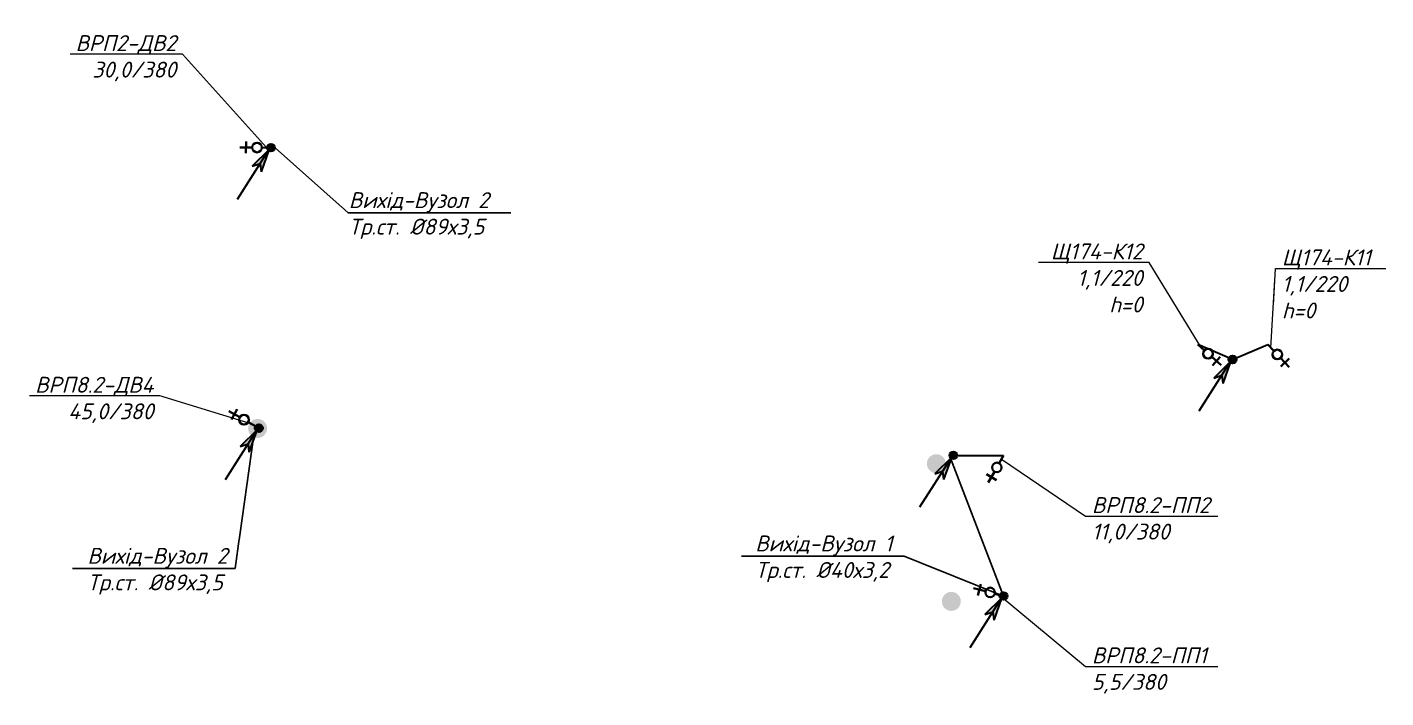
# Model space of a CAD drawing. Header units: millimetres. Extents: x -164867 to 807677, y -316775 to 513985.
# Drawn here: x 734497 to 755857, y 242314 to 252851 of the extents above; entities that cross this region are included whole.
import ezdxf
from ezdxf import colors
from ezdxf.entities.mleader import LeaderData, LeaderLine
from ezdxf.math import Vec2, Vec3

# ---------------------------------------------------------------- set-up
doc = ezdxf.new("R2010")
doc.units = ezdxf.units.MM
for name, color, linetype, lineweight in [('E_Аварійні мережі', 1, 'Continuous', 30), ('E_Обладнання', 84, 'Continuous', 35), ('E_Позначення', 7, 'Continuous', 15), ('E_Розп. мережі', 5, 'Continuous', 30)]:
    doc.layers.add(name, color=color, linetype=linetype, lineweight=lineweight)
doc.layers.add('выноски', color=7, linetype='Continuous')
doc.styles.add('GOST 2.304', font='isocpeui.ttf')
doc.styles.add('ГОСТ 2.304', font='isocpeui.ttf')

# ---------------------------------------------------------------- blocks, each defined once
blk = doc.blocks.new('электровывод')
at = {"color": 0, "linetype": 'ByBlock', "lineweight": -2}
for p, q in [((-123, 124), (-205, 207)), ((-202, 127), (-125, 204)), ((-59, 60), (0, 0))]:
    blk.add_line(p, q, dxfattribs=at)
blk.add_circle((-91, 92), 44.9, dxfattribs=at)
blk = doc.blocks.new('_None')
blk = doc.blocks.new('*U69')
at = {"lineweight": -2}
h = blk.add_hatch(color=256, dxfattribs=at)
edge = h.paths.add_edge_path()
edge.add_arc((0.07, 0), 1.28, 0, 360)
h = blk.add_hatch(color=256, dxfattribs=at)
h.paths.add_polyline_path([(-0.47, -0.71), (-5.33, -6.22), (-2.9, -5.18)])
h.paths.add_polyline_path([(-0.47, -0.71), (-2.9, -5.18), (-2.45, -7.79)])
for p, q in [((-9.24, -16.84), (-0.47, -0.71)), ((-0.47, -0.71), (-5.33, -6.22)), ((-0.47, -0.71), (-5.33, -6.22)), ((-0.47, -0.71), (-2.45, -7.79)), ((-0.47, -0.71), (-2.45, -7.79)), ((-5.33, -6.22), (-2.9, -5.18)), ((-5.33, -6.22), (-2.9, -5.18)), ((-2.9, -5.18), (-2.45, -7.79)), ((-2.9, -5.18), (-2.45, -7.79))]:
    blk.add_line(p, q, dxfattribs=at)
blk.add_circle((0.11, 0), 1.24, dxfattribs=at)

msp = doc.modelspace()

# ---------------------------------------------------------------- linework, layer by layer
at = {"layer": 'E_Аварійні мережі'}
msp.add_lwpolyline([(749058.29, 246123.54), (749848.65, 246123.54)], dxfattribs=at)
at = {"layer": 'E_Розп. мережі'}
for points in [[(753448.18, 247629.46), (752899.77, 247866.6)], [(753448.18, 247629.46), (753999.77, 247866.6)]]:
    msp.add_lwpolyline(points, dxfattribs=at)

# ---------------------------------------------------------------- block references
at = {"layer": 'E_Аварійні мережі', "xscale": 50.00000000000002, "yscale": 50.00000000000002, "zscale": 50.00000000000002, "rotation": 355.953213338055}
for p in [(738323.81, 250958.15), (738132.92, 246551.66), (749052.71, 246124), (749842.57, 243914)]:
    msp.add_blockref('*U69', p, dxfattribs=at)
at = {"layer": 'E_Обладнання', "yscale": 1.687500000021705, "zscale": 1.687500000021704}
for p, xscale, rotation in [((738329.39, 250957.69), -1.687500000021706, 134.1039498788315), ((752899.77, 247866.6), -1.687500000021706, 272.9123699068573), ((753999.77, 247866.6), -1.687500000021706, 268.440300098214), ((738095.59, 246576.83), -1.687500000021705, 105.3553398240152), ((749848.65, 246123.54), -1.687500000021706, 195.3553398240153), ((749848.16, 243913.54), -1.687500000021705, 119.986404092007)]:
    msp.add_blockref('электровывод', p, dxfattribs=dict(at, xscale=xscale, rotation=rotation))
at = {"layer": 'E_Розп. мережі', "color": 70, "xscale": 50.00000000000002, "yscale": 50.00000000000002, "zscale": 50.00000000000002, "rotation": 355.953213338055}
msp.add_blockref('*U69', (753442.6, 247629.91), dxfattribs=at)

# ---------------------------------------------------------------- next in the draw order: leaders
at = {"layer": 'E_Позначення'}
ml = msp.add_multileader_mtext('Standard', dxfattribs=at)
ml.set_content('Щ174-К12\\P1,1/220\\Ph=0', color=256, style='ГОСТ 2.304')
ml.set_leader_properties(color=256, linetype='ByLayer', lineweight=-1)
ml.set_arrow_properties(name='NONE')
ml.build(insert=Vec2(0, 0))
ml.multileader.update_dxf_attribs({"has_dogleg": 0, "text_left_attachment_type": 6, "text_right_attachment_type": 6, "dogleg_length": 0, "arrow_head_size": 1})
ctx = ml.context
ctx.base_point, ctx.char_height, ctx.arrow_head_size, ctx.landing_gap_size, ctx.plane_origin = Vec3(750387.72, 249152.6), 250, 1, 100, Vec3(772628.14, 247225.98)
ctx.left_attachment, ctx.right_attachment, ctx.text_align_type = 6, 6, 2
notes = []
notes.append((ctx, [(1, (1, 1, 0), (752134.12, 249152.6), (-1, 0), 0, [(0, [(752952.99, 247819.06)], 0, [])])]))
ctx.mtext.insert, ctx.mtext.alignment, ctx.mtext.flow_direction = Vec3(752034.12, 249452.6), 3, 5
ctx.mtext.has_bg_fill, ctx.mtext.bg_color, ctx.mtext.bg_scale_factor, ctx.mtext.bg_transparency, ctx.mtext.use_window_bg_color = 1, -1027028792, 1.5, 0, 1
ml = msp.add_multileader_mtext('Standard', dxfattribs=at)
ml.set_content('Щ174-К11\\P1,1/220\\Ph=0', color=256, style='ГОСТ 2.304')
ml.set_leader_properties(color=256, linetype='ByLayer', lineweight=-1)
ml.set_arrow_properties(name='NONE')
ml.build(insert=Vec2(0, 0))
ml.multileader.update_dxf_attribs({"has_dogleg": 0, "text_left_attachment_type": 6, "text_right_attachment_type": 6, "dogleg_length": 0, "arrow_head_size": 1})
ctx = ml.context
ctx.base_point, ctx.char_height, ctx.arrow_head_size, ctx.landing_gap_size, ctx.plane_origin = Vec3(754122.29, 249058.32), 250, 1, 100, Vec3(773728.14, 247225.98)
ctx.left_attachment, ctx.right_attachment = 6, 6
notes.append((ctx, [(0, (1, 1, 0), (754122.29, 249058.32), (1, 0), 0, [(0, [(754049.12, 247815.05)], 0, [])])]))
ctx.mtext.insert, ctx.mtext.flow_direction = Vec3(754222.29, 249358.32), 5
ctx.mtext.has_bg_fill, ctx.mtext.bg_color, ctx.mtext.bg_scale_factor, ctx.mtext.bg_transparency, ctx.mtext.use_window_bg_color = 1, -1027028792, 1.5, 0, 1
ml = msp.add_multileader_mtext('Standard', dxfattribs=at)
ml.set_content('ВРП8.2-ДВ4\\P45,0/380', color=256, style='ГОСТ 2.304')
ml.set_leader_properties(color=256, linetype='ByLayer', lineweight=-1)
ml.set_arrow_properties(name='NONE')
ml.build(insert=Vec2(0, 0))
ml.multileader.update_dxf_attribs({"has_dogleg": 0, "text_left_attachment_type": 6, "text_right_attachment_type": 6, "dogleg_length": 0, "arrow_head_size": 1})
ctx = ml.context
ctx.base_point, ctx.char_height, ctx.arrow_head_size, ctx.landing_gap_size, ctx.plane_origin = Vec3(734482.83, 247057.18), 250, 1, 100, Vec3(759138.37, 245086.13)
ctx.left_attachment, ctx.right_attachment, ctx.text_align_type = 6, 6, 2
notes.append((ctx, [(1, (1, 1, 0), (736584.34, 247057.18), (-1, 0), 0, [(0, [(738033.38, 246611.79)], 0, [])])]))
ctx.mtext.insert, ctx.mtext.alignment, ctx.mtext.flow_direction = Vec3(736484.34, 247357.18), 3, 5
ctx.mtext.has_bg_fill, ctx.mtext.bg_color, ctx.mtext.bg_scale_factor, ctx.mtext.bg_transparency, ctx.mtext.use_window_bg_color = 1, -1027028792, 1.5, 0, 1
at = {"layer": 'выноски', "color": 6, "ltscale": 100}
ml = msp.add_multileader_mtext('Standard', dxfattribs=at)
ml.set_content('Вихід-Вузол 2\\PТр.ст. %%C89х3,5 ', color=6, style='GOST 2.304')
ml.set_leader_properties()
ml.set_arrow_properties(name='NONE')
ml.build(insert=Vec2(0, 0))
ml.multileader.update_dxf_attribs({"text_left_attachment_type": 6, "text_right_attachment_type": 6})
ctx = ml.context
ctx.base_point, ctx.char_height, ctx.plane_origin = Vec3(739551.93, 249933.54), 250, Vec3(737379.94, 257784.5)
ctx.left_attachment, ctx.right_attachment = 6, 6
notes.append((ctx, [(0, (1, 1, 0), (739543.93, 249933.54), (1, 0), 8, [(1, [(738347.93, 250997.07)], 0, [])])]))
ctx.mtext.insert, ctx.mtext.width, ctx.mtext.defined_height, ctx.mtext.flow_direction = Vec3(739553.93, 250258.54), 2678.4939, 297.17, 5
ctx.mtext.has_bg_fill, ctx.mtext.bg_color, ctx.mtext.bg_scale_factor, ctx.mtext.bg_transparency, ctx.mtext.use_window_bg_color = 1, -1023410167, 1.5, 0, 1
ml = msp.add_multileader_mtext('Standard', dxfattribs=at)
ml.set_content('Вихід-Вузол 2\\PТр.ст. %%C89х3,5 ', color=6, style='GOST 2.304')
ml.set_leader_properties()
ml.set_arrow_properties(name='NONE')
ml.build(insert=Vec2(0, 0))
ml.multileader.update_dxf_attribs({"text_left_attachment_type": 6, "text_right_attachment_type": 6})
ctx = ml.context
ctx.base_point, ctx.char_height, ctx.plane_origin = Vec3(735442.57, 244344.32), 250, Vec3(733270.58, 252195.27)
ctx.left_attachment, ctx.right_attachment = 6, 6
notes.append((ctx, [(1, (1, 1, 0), (737766.5, 244344.32), (-1, 0), 8, [(1, [(738058.93, 246442.51)], 0, [])])]))
ctx.mtext.insert, ctx.mtext.width, ctx.mtext.defined_height, ctx.mtext.flow_direction = Vec3(735444.57, 244669.32), 2678.4939, 297.17, 5
ctx.mtext.has_bg_fill, ctx.mtext.bg_color, ctx.mtext.bg_scale_factor, ctx.mtext.bg_transparency, ctx.mtext.use_window_bg_color = 1, -1023410167, 1.5, 0, 1
ml = msp.add_multileader_mtext('Standard', dxfattribs=at)
ml.set_content('Вихід-Вузол 1\\PТр.ст. %%C40х3,2 ', color=6, style='GOST 2.304')
ml.set_leader_properties()
ml.set_arrow_properties(name='NONE')
ml.build(insert=Vec2(0, 0))
ml.multileader.update_dxf_attribs({"text_left_attachment_type": 6, "text_right_attachment_type": 6})
ctx = ml.context
ctx.base_point, ctx.char_height, ctx.plane_origin = Vec3(745941.3, 244539.52), 250, Vec3(743642.98, 245036.29)
ctx.left_attachment, ctx.right_attachment = 6, 6
notes.append((ctx, [(1, (1, 1, 0), (748284.17, 244539.52), (-1, 0), 8, [(0, [(749015.39, 246078.95), (749848.16, 243913.54)], 0, [])])]))
ctx.mtext.insert, ctx.mtext.width, ctx.mtext.defined_height, ctx.mtext.flow_direction = Vec3(745943.3, 244864.52), 2678.4939, 297.17, 5
ctx.mtext.has_bg_fill, ctx.mtext.bg_color, ctx.mtext.bg_scale_factor, ctx.mtext.bg_transparency, ctx.mtext.use_window_bg_color = 1, -1023410167, 1.5, 0, 1
for ctx, leaders in notes:
    for number, flags, end, landing, length, lines in leaders:
        leader = LeaderData()
        leader.index, (leader.has_last_leader_line, leader.has_dogleg_vector, leader.attachment_direction) = number, flags
        leader.last_leader_point, leader.dogleg_vector, leader.dogleg_length = Vec3(end), Vec3(landing), length
        for number, points, colour, breaks in lines:
            line = LeaderLine()
            line.index, line.vertices, line.color, line.breaks = number, Vec3.list(points), colors.encode_raw_color(colour), breaks
            leader.lines.append(line)
        ctx.leaders.append(leader)

# ---------------------------------------------------------------- next in the draw order: hatches: boundary and pattern name
h = msp.add_hatch(color=1)
h.dxf.hatch_style = 1
h.paths.add_polyline_path([(737970.74, 246546.12, 1), (738269.09, 246546.12, 1)])
h = msp.add_hatch(color=1)
h.dxf.hatch_style = 1
h.paths.add_polyline_path([(748641.63, 245992.58, 1), (748939.98, 245992.58, 1)])
h = msp.add_hatch(color=1)
h.dxf.hatch_style = 1
h.paths.add_polyline_path([(748876.97, 243828.91, 1), (749175.32, 243828.91, 1)])

# ---------------------------------------------------------------- next in the draw order: leaders
at = {"layer": 'E_Позначення'}
ml = msp.add_multileader_mtext('Standard', dxfattribs=at)
ml.set_content('ВРП2-ДВ2\\P30,0/380', color=256, style='ГОСТ 2.304')
ml.set_leader_properties(color=256, linetype='ByLayer', lineweight=-1)
ml.set_arrow_properties(name='NONE')
ml.build(insert=Vec2(0, 0))
ml.multileader.update_dxf_attribs({"has_dogleg": 0, "text_left_attachment_type": 6, "text_right_attachment_type": 6, "dogleg_length": 0, "arrow_head_size": 1})
ctx = ml.context
ctx.base_point, ctx.char_height, ctx.arrow_head_size, ctx.landing_gap_size, ctx.plane_origin = Vec3(735088.57, 252425.74), 250, 1, 100, Vec3(759372.18, 249466.99)
ctx.left_attachment, ctx.right_attachment, ctx.text_align_type = 6, 6, 2
notes = []
notes.append((ctx, [(1, (1, 1, 0), (736940.84, 252425.74), (-1, 0), 0, [(0, [(738258.03, 250958.42)], 0, [])])]))
ctx.mtext.insert, ctx.mtext.alignment, ctx.mtext.flow_direction = Vec3(736840.84, 252725.74), 3, 5
ctx.mtext.has_bg_fill, ctx.mtext.bg_color, ctx.mtext.bg_scale_factor, ctx.mtext.bg_transparency, ctx.mtext.use_window_bg_color = 1, -1027028792, 1.5, 0, 1
ml = msp.add_multileader_mtext('Standard', dxfattribs=at)
ml.set_content('ВРП8.2-ПП2\\P11,0/380', color=256, style='ГОСТ 2.304')
ml.set_leader_properties(color=256, linetype='ByLayer', lineweight=-1)
ml.set_arrow_properties(name='NONE')
ml.build(insert=Vec2(0, 0))
ml.multileader.update_dxf_attribs({"has_dogleg": 0, "text_left_attachment_type": 6, "text_right_attachment_type": 6, "dogleg_length": 0, "arrow_head_size": 1})
ctx = ml.context
ctx.base_point, ctx.char_height, ctx.arrow_head_size, ctx.landing_gap_size, ctx.plane_origin = Vec3(751136.22, 245166.81), 250, 1, 100, Vec3(770891.43, 244632.84)
ctx.left_attachment, ctx.right_attachment = 6, 6
notes.append((ctx, [(0, (1, 1, 0), (751136.22, 245166.81), (1, 0), 0, [(0, [(749813.69, 246061.33)], 0, [])])]))
ctx.mtext.insert, ctx.mtext.flow_direction = Vec3(751236.22, 245466.81), 5
ctx.mtext.has_bg_fill, ctx.mtext.bg_color, ctx.mtext.bg_scale_factor, ctx.mtext.bg_transparency, ctx.mtext.use_window_bg_color = 1, -1027028792, 1.5, 0, 1
ml = msp.add_multileader_mtext('Standard', dxfattribs=at)
ml.set_content('ВРП8.2-ПП1\\P5,5/380', color=256, style='ГОСТ 2.304')
ml.set_leader_properties(color=256, linetype='ByLayer', lineweight=-1)
ml.set_arrow_properties(name='NONE')
ml.build(insert=Vec2(0, 0))
ml.multileader.update_dxf_attribs({"has_dogleg": 0, "text_left_attachment_type": 6, "text_right_attachment_type": 6, "dogleg_length": 0, "arrow_head_size": 1})
ctx = ml.context
ctx.base_point, ctx.char_height, ctx.arrow_head_size, ctx.landing_gap_size, ctx.plane_origin = Vec3(751135.7, 242805.9), 250, 1, 100, Vec3(770890.94, 242422.84)
ctx.left_attachment, ctx.right_attachment = 6, 6
notes.append((ctx, [(0, (1, 1, 0), (751135.7, 242805.9), (1, 0), 0, [(0, [(749779.13, 243931.66)], 0, [])])]))
ctx.mtext.insert, ctx.mtext.flow_direction = Vec3(751235.7, 243105.9), 5
ctx.mtext.has_bg_fill, ctx.mtext.bg_color, ctx.mtext.bg_scale_factor, ctx.mtext.bg_transparency, ctx.mtext.use_window_bg_color = 1, -1027028792, 1.5, 0, 1
for ctx, leaders in notes:
    for number, flags, end, landing, length, lines in leaders:
        leader = LeaderData()
        leader.index, (leader.has_last_leader_line, leader.has_dogleg_vector, leader.attachment_direction) = number, flags
        leader.last_leader_point, leader.dogleg_vector, leader.dogleg_length = Vec3(end), Vec3(landing), length
        for number, points, colour, breaks in lines:
            line = LeaderLine()
            line.index, line.vertices, line.color, line.breaks = number, Vec3.list(points), colors.encode_raw_color(colour), breaks
            leader.lines.append(line)
        ctx.leaders.append(leader)

doc.saveas('drawing.dxf')
